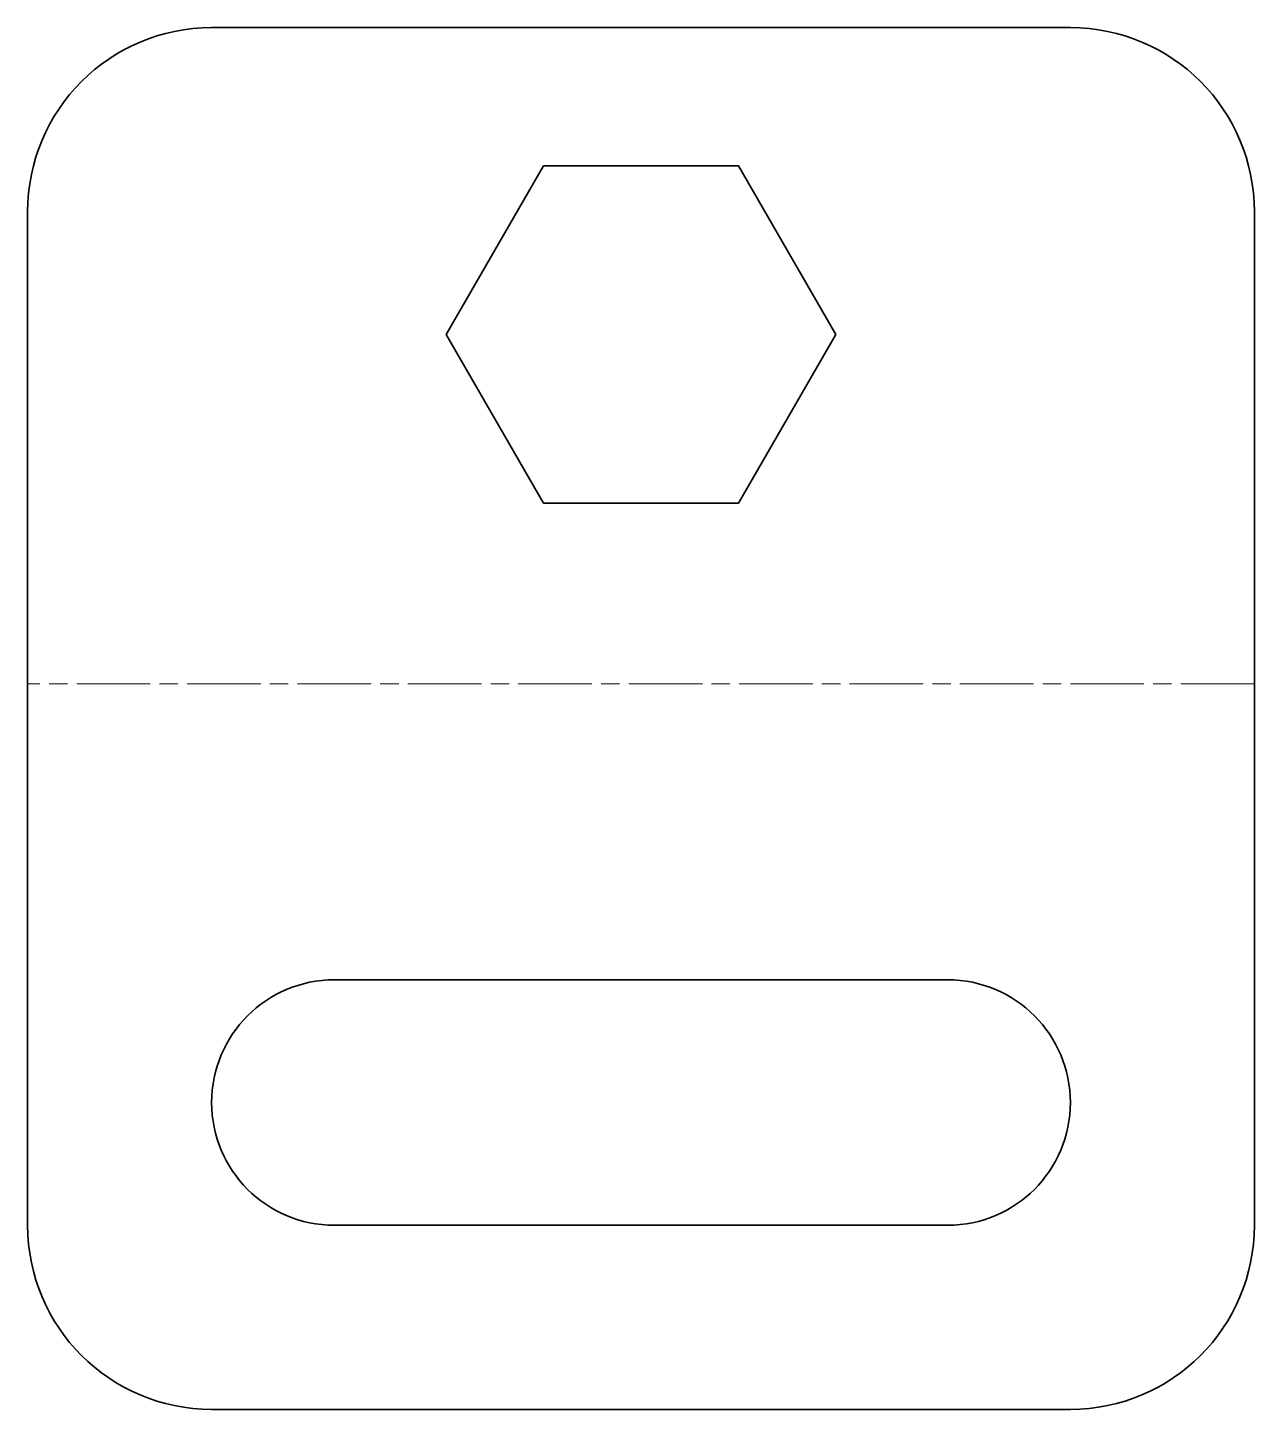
# Model space of a CAD drawing. Header units: millimetres. Extents: x 0 to 40, y 0 to 45.
import ezdxf

# ---------------------------------------------------------------- set-up
doc = ezdxf.new("R2010")
doc.units = ezdxf.units.MM
doc.linetypes.add('Chain', pattern=[13.68, 9.12, -1.14, 2.28, -1.14])
doc.layers.add('SIMUMAK Bend Centerline (ISO)', color=7, linetype='Chain', lineweight=9)
doc.layers.add('SIMUMAK Visible (ISO)', color=7, linetype='Continuous', lineweight=35)

# ---------------------------------------------------------------- blocks, each defined once
blk = doc.blocks.new('SIL-027-lUNI-01_Sheet_11_SIL-027-lUNI-01 (Desplegada)')
at = {"layer": 'SIMUMAK Bend Centerline (ISO)', "ltscale": 0.263158}
blk.add_line((20, 1.125), (-20, 1.125), dxfattribs=at)
at = {"layer": 'SIMUMAK Visible (ISO)'}
for p, q in [((-14, 22.518), (14, 22.518)), ((-6.351, 12.518), (-3.175, 18.018)), ((-3.175, 18.018), (3.175, 18.018)), ((3.175, 18.018), (6.351, 12.518)), ((-20, -16.518), (-20, 16.518)), ((20, 16.518), (20, -16.518)), ((-3.175, 7.018), (-6.351, 12.518)), ((6.351, 12.518), (3.175, 7.018)), ((3.175, 7.018), (-3.175, 7.018)), ((-10, -8.518), (10, -8.518)), ((10, -16.518), (-10, -16.518)), ((14, -22.518), (-14, -22.518))]:
    blk.add_line(p, q, dxfattribs=at)
at = {"layer": 'SIMUMAK Visible (ISO)', "extrusion": (0, 0, -1)}
for centre, radius, start, end in [((14, 16.518), 6, 0, 90), ((-14, 16.518), 6, 90, 180), ((10, -12.518), 4, 270, 90), ((-10, -12.518), 4, 90.0001, 270), ((14, -16.518), 6, 270, 0), ((-14, -16.518), 6, 180, 270)]:
    blk.add_arc(centre, radius, start, end, dxfattribs=at)

msp = doc.modelspace()

# ---------------------------------------------------------------- block references
msp.add_blockref('SIL-027-lUNI-01_Sheet_11_SIL-027-lUNI-01 (Desplegada)', (20, 22.518))

doc.saveas('drawing.dxf')
